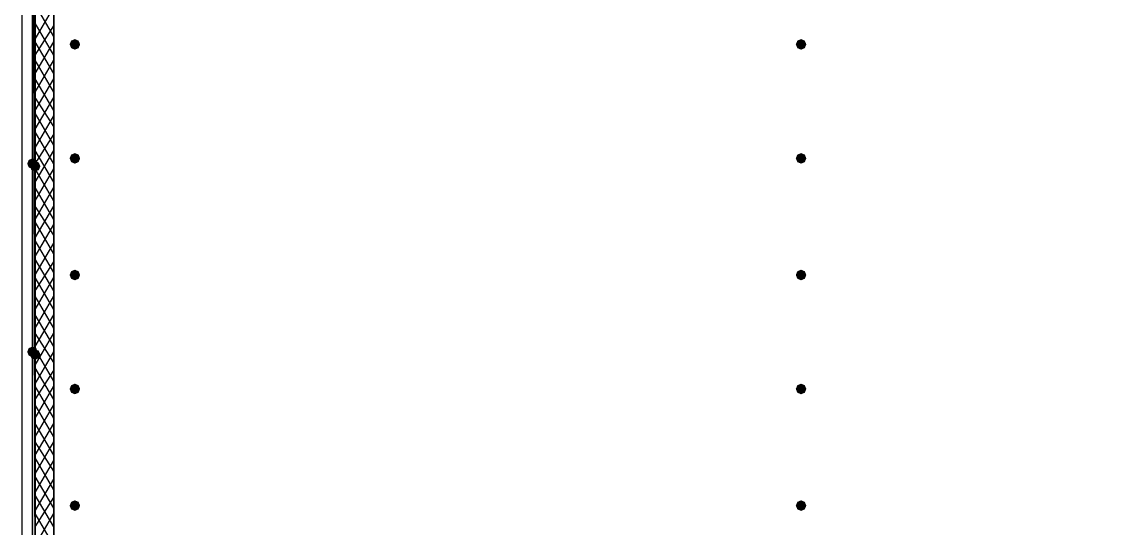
# Model space of a CAD drawing. Header units: millimetres. Extents: x 0 to 420, y 0 to 297.
# Drawn here: x 104.31 to 121.77, y 206.23 to 214.31 of the extents above; entities that cross this region are included whole.
import ezdxf

# ---------------------------------------------------------------- set-up
doc = ezdxf.new("R2010")
doc.units = ezdxf.units.MM
doc.layers.get('0').update_dxf_attribs({"linetype": 'CONTINUOUS'})

msp = doc.modelspace()

# ---------------------------------------------------------------- hatches: boundary and pattern name
at = {"true_color": 0x000007}
h = msp.add_hatch(color=0, dxfattribs=at)
h.paths.add_polyline_path([(104.521, 221.064667), (104.478667, 221.064667), (104.521, 203.030667)], flags=0)
h.paths.add_polyline_path([(104.478667, 221.064667), (104.521, 203.030667), (104.478667, 203.030667)], flags=0)
for points in [[(105.240667, 213.952667), (105.215796, 213.892871), (105.156, 213.868), (105.096204, 213.892871), (105.071333, 213.952667), (105.096204, 214.012462), (105.156, 214.037333), (105.215796, 214.012463)], [(116.84, 213.952667), (116.815129, 213.892871), (116.755333, 213.868), (116.695538, 213.892871), (116.670667, 213.952667), (116.695537, 214.012462), (116.755333, 214.037333), (116.815129, 214.012463)], [(105.240667, 212.132333), (105.215796, 212.072537), (105.156, 212.047667), (105.096204, 212.072537), (105.071333, 212.132333), (105.096204, 212.192129), (105.156, 212.217), (105.215796, 212.192129)], [(116.84, 212.132333), (116.815129, 212.072537), (116.755333, 212.047667), (116.695538, 212.072537), (116.670667, 212.132333), (116.695537, 212.192129), (116.755333, 212.217), (116.815129, 212.192129)], [(105.240667, 210.269667), (105.215796, 210.209871), (105.156, 210.185), (105.096204, 210.209871), (105.071333, 210.269667), (105.096204, 210.329462), (105.156, 210.354333), (105.215796, 210.329463)], [(116.84, 210.269667), (116.815129, 210.209871), (116.755333, 210.185), (116.695538, 210.209871), (116.670667, 210.269667), (116.695537, 210.329462), (116.755333, 210.354333), (116.815129, 210.329463)], [(105.240667, 208.449333), (105.215796, 208.389537), (105.156, 208.364667), (105.096204, 208.389537), (105.071333, 208.449333), (105.096204, 208.509129), (105.156, 208.534), (105.215796, 208.509129)], [(116.84, 208.449333), (116.815129, 208.389537), (116.755333, 208.364667), (116.695538, 208.389537), (116.670667, 208.449333), (116.695537, 208.509129), (116.755333, 208.534), (116.815129, 208.509129)], [(105.240667, 206.586667), (105.215796, 206.526871), (105.156, 206.502), (105.096204, 206.526871), (105.071333, 206.586667), (105.096204, 206.646462), (105.156, 206.671333), (105.215796, 206.646463)], [(116.84, 206.586667), (116.815129, 206.526871), (116.755333, 206.502), (116.695538, 206.526871), (116.670667, 206.586667), (116.695537, 206.646462), (116.755333, 206.671333), (116.815129, 206.646463)]]:
    msp.add_hatch(color=0, dxfattribs=at).paths.add_polyline_path(points, flags=0)
at = {"true_color": 0x0000fe}
for points in [[(104.563333, 212.047667), (104.538463, 211.987871), (104.478667, 211.963), (104.418871, 211.987871), (104.394, 212.047667), (104.418871, 212.107462), (104.478667, 212.132333), (104.538462, 212.107463)], [(104.605667, 212.005333), (104.580796, 211.945537), (104.521, 211.920667), (104.461204, 211.945537), (104.436333, 212.005333), (104.461204, 212.065129), (104.521, 212.09), (104.580796, 212.065129)], [(104.563333, 209.042), (104.538463, 208.982204), (104.478667, 208.957333), (104.418871, 208.982204), (104.394, 209.042), (104.418871, 209.101796), (104.478667, 209.126667), (104.538462, 209.101796)], [(104.605667, 208.999667), (104.580796, 208.939871), (104.521, 208.915), (104.461204, 208.939871), (104.436333, 208.999667), (104.461204, 209.059462), (104.521, 209.084333), (104.580796, 209.059463)]]:
    msp.add_hatch(color=0, dxfattribs=at).paths.add_polyline_path(points, flags=0)

# ---------------------------------------------------------------- linework, layer by layer
at = {"color": 0, "true_color": 0x000007}
for points in [[(104.309333, 103.589667), (390.101667, 103.589667), (390.101667, 221.276333), (104.309333, 221.276333)], [(104.521, 221.064667), (104.478667, 221.064667), (104.521, 203.030667)], [(104.478667, 221.064667), (104.521, 203.030667), (104.478667, 203.030667)], [(104.521, 203.030667), (104.478667, 203.030667), (104.478667, 221.064667), (104.521, 221.064667)], [(104.521, 203.030667), (104.478667, 203.030667), (104.478667, 221.064667), (104.521, 221.064667)], [(104.817333, 214.672333), (104.817333, 186.266667), (134.027333, 186.266667), (134.027333, 220.768333), (121.623667, 220.768333), (121.623667, 214.672333)]]:
    msp.add_lwpolyline(points, close=True, dxfattribs=at)
for points in [[(104.478667, 203.030667), (104.478667, 221.064667), (104.521, 203.030667), (104.521, 221.064667)], [(104.521, 221.064667), (104.521, 165.777333)], [(104.817333, 186.266667), (104.817333, 214.672333)], [(104.817333, 214.079667), (104.521, 214.587667)], [(104.521, 214.037333), (104.817333, 214.545333)], [(104.817333, 213.783333), (104.521, 214.291333)], [(104.521, 213.783333), (104.817333, 214.249)], [(104.521, 213.487), (104.817333, 213.995)], [(104.817333, 213.487), (104.521, 213.995)], [(104.521, 213.190667), (104.817333, 213.698667)], [(104.817333, 213.190667), (104.521, 213.698667)], [(104.521, 212.894333), (104.817333, 213.402333)], [(104.817333, 212.894333), (104.521, 213.402333)], [(104.521, 212.598), (104.817333, 213.106)], [(104.817333, 212.640333), (104.521, 213.106)], [(104.817333, 212.344), (104.521, 212.852)], [(104.521, 212.301667), (104.817333, 212.809667)], [(104.817333, 212.047667), (104.521, 212.555667)], [(104.521, 212.047667), (104.817333, 212.513333)], [(104.521, 211.751333), (104.817333, 212.259333)], [(104.817333, 211.751333), (104.521, 212.259333)], [(104.521, 211.455), (104.817333, 211.963)], [(104.817333, 211.455), (104.521, 211.963)], [(104.521, 211.158667), (104.817333, 211.666667)], [(104.817333, 211.158667), (104.521, 211.666667)], [(104.521, 210.862333), (104.817333, 211.370333)], [(104.817333, 210.904667), (104.521, 211.370333)], [(104.817333, 210.608333), (104.521, 211.116333)], [(104.521, 210.566), (104.817333, 211.074)], [(104.817333, 210.312), (104.521, 210.82)], [(104.521, 210.269667), (104.817333, 210.777667)], [(104.817333, 210.015667), (104.521, 210.523667)], [(104.521, 210.015667), (104.817333, 210.481333)], [(104.521, 209.719333), (104.817333, 210.227333)], [(104.817333, 209.719333), (104.521, 210.227333)], [(104.521, 209.423), (104.817333, 209.931)], [(104.817333, 209.423), (104.521, 209.931)], [(104.521, 209.126667), (104.817333, 209.634667)], [(104.817333, 209.126667), (104.521, 209.634667)], [(104.521, 208.830333), (104.817333, 209.338333)], [(104.817333, 208.872667), (104.521, 209.338333)], [(104.817333, 208.576333), (104.521, 209.084333)], [(104.521, 208.534), (104.817333, 209.042)], [(104.817333, 208.28), (104.521, 208.788)], [(104.521, 208.28), (104.817333, 208.745667)], [(104.521, 207.983667), (104.817333, 208.491667)], [(104.817333, 207.983667), (104.521, 208.491667)], [(104.521, 207.687333), (104.817333, 208.195333)], [(104.817333, 207.687333), (104.521, 208.195333)], [(104.521, 207.391), (104.817333, 207.899)], [(104.817333, 207.391), (104.521, 207.899)], [(104.521, 207.094667), (104.817333, 207.602667)], [(104.817333, 207.137), (104.521, 207.602667)], [(104.817333, 206.840667), (104.521, 207.348667)], [(104.521, 206.798333), (104.817333, 207.306333)], [(104.817333, 206.544333), (104.521, 207.052333)], [(104.521, 206.502), (104.817333, 207.01)], [(104.817333, 206.248), (104.521, 206.756)], [(104.521, 206.248), (104.817333, 206.713667)], [(104.521, 205.951667), (104.817333, 206.459667)], [(104.817333, 205.951667), (104.521, 206.459667)]]:
    msp.add_lwpolyline(points, dxfattribs=at)

doc.saveas('drawing.dxf')
